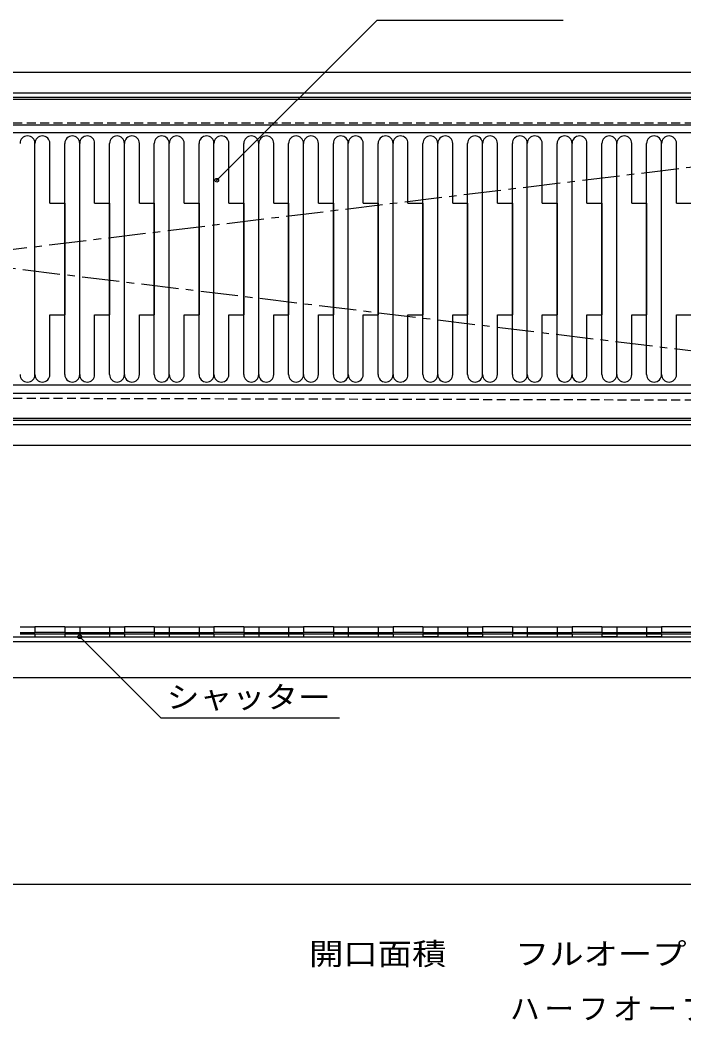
# Model space of a CAD drawing. Units: millimetres at full size, sheet at 1:2; details may follow other scales. Extents: x -368 to 406, y -241 to 230.
# Drawn here: x 7.7 to 185.7, y -241.2 to 27.4 of the extents above; entities that cross this region are included whole.
import ezdxf
from ezdxf.enums import TextEntityAlignment as Align

# ---------------------------------------------------------------- set-up
doc = ezdxf.new("R2010")
doc.units = ezdxf.units.MM
doc.header["$LTSCALE"] = 2
doc.header["$PDMODE"] = 32
doc.header["$PDSIZE"] = 1
doc.linetypes.add('CHAIN1', pattern=[8, 5, -1, 1, -1])
doc.linetypes.add('DASHED1', pattern=[1.8, 1.2, -0.6])
doc.layers.add('0-0', color=7, linetype='Continuous')
doc.styles.add('ＭＳ ゴシック', font='')
doc.styles.get('ＭＳ ゴシック').set_extended_font_data('MS Gothic')

msp = doc.modelspace()

# ---------------------------------------------------------------- linework, layer by layer
at = {"layer": '0-0'}
for p, q in [((283.726, 13.36), (-312.274, 13.36)), ((278.726, 7.86), (-307.274, 7.86)), ((278.726, 6.66), (-307.274, 6.66)), ((278.726, 6.16), (-307.274, 6.16)), ((263.726, -2.84), (-293.274, -2.84)), ((11.726, -67.64), (11.726, -5.64)), ((19.726, -67.64), (19.726, -5.64)), ((23.726, -67.64), (23.726, -5.64)), ((31.726, -67.64), (31.726, -5.64)), ((35.726, -67.64), (35.726, -5.64)), ((43.726, -67.64), (43.726, -5.64)), ((47.726, -67.64), (47.726, -5.64)), ((55.726, -67.64), (55.726, -5.64)), ((59.726, -67.64), (59.726, -5.64)), ((67.726, -67.64), (67.726, -5.64)), ((71.726, -67.64), (71.726, -5.64)), ((79.726, -67.64), (79.726, -5.64)), ((83.726, -67.64), (83.726, -5.64)), ((91.726, -67.64), (91.726, -5.64)), ((95.726, -67.64), (95.726, -5.64)), ((103.726, -67.64), (103.726, -5.64)), ((107.726, -67.64), (107.726, -5.64)), ((115.726, -67.64), (115.726, -5.64)), ((119.726, -67.64), (119.726, -5.64)), ((127.726, -67.64), (127.726, -5.64)), ((131.726, -67.64), (131.726, -5.64)), ((139.726, -67.64), (139.726, -5.64)), ((143.726, -67.64), (143.726, -5.64)), ((151.726, -67.64), (151.726, -5.64)), ((155.726, -67.64), (155.726, -5.64)), ((163.726, -67.64), (163.726, -5.64)), ((167.726, -67.64), (167.726, -5.64)), ((175.726, -67.64), (175.726, -5.64)), ((179.726, -67.64), (179.726, -5.64)), ((263.726, -70.44), (-293.274, -70.44)), ((263.726, -70.44), (-293.274, -70.44)), ((278.726, -79.44), (-307.274, -79.44)), ((278.726, -79.44), (-307.274, -79.44)), ((278.726, -79.94), (-307.274, -79.94)), ((278.726, -81.14), (-307.274, -81.14)), ((283.726, -86.64), (-312.274, -86.64)), ((11.726, -135.216), (11.726, -136.816)), ((19.726, -135.216), (11.726, -135.216)), ((19.726, -136.816), (11.726, -136.816)), ((19.726, -135.216), (19.726, -136.816)), ((23.726, -135.216), (23.726, -136.816)), ((23.726, -135.216), (31.726, -135.216)), ((23.726, -136.816), (31.726, -136.816)), ((31.726, -135.216), (31.726, -136.816)), ((35.726, -135.216), (35.726, -136.816)), ((43.726, -135.216), (35.726, -135.216)), ((43.726, -136.816), (35.726, -136.816)), ((43.726, -135.216), (43.726, -136.816)), ((47.726, -135.216), (47.726, -136.816)), ((47.726, -135.216), (55.726, -135.216)), ((47.726, -136.816), (55.726, -136.816)), ((55.726, -135.216), (55.726, -136.816)), ((59.726, -135.216), (59.726, -136.816)), ((67.726, -135.216), (59.726, -135.216)), ((67.726, -136.816), (59.726, -136.816)), ((67.726, -135.216), (67.726, -136.816)), ((71.726, -135.216), (71.726, -136.816)), ((71.726, -135.216), (79.726, -135.216)), ((71.726, -136.816), (79.726, -136.816)), ((79.726, -135.216), (79.726, -136.816)), ((83.726, -135.216), (83.726, -136.816)), ((91.726, -135.216), (83.726, -135.216)), ((91.726, -136.816), (83.726, -136.816)), ((91.726, -135.216), (91.726, -136.816)), ((95.726, -135.216), (95.726, -136.816)), ((95.726, -135.216), (103.726, -135.216)), ((95.726, -136.816), (103.726, -136.816)), ((103.726, -135.216), (103.726, -136.816)), ((107.726, -135.216), (107.726, -136.816)), ((115.726, -135.216), (107.726, -135.216)), ((115.726, -136.816), (107.726, -136.816)), ((115.726, -135.216), (115.726, -136.816)), ((119.726, -135.216), (119.726, -136.816)), ((119.726, -135.216), (127.726, -135.216)), ((119.726, -136.816), (127.726, -136.816)), ((127.726, -135.216), (127.726, -136.816)), ((131.726, -135.216), (131.726, -136.816)), ((139.726, -135.216), (131.726, -135.216)), ((139.726, -136.816), (131.726, -136.816)), ((139.726, -135.216), (139.726, -136.816)), ((143.726, -135.216), (143.726, -136.816)), ((143.726, -135.216), (151.726, -135.216)), ((143.726, -136.816), (151.726, -136.816)), ((151.726, -135.216), (151.726, -136.816)), ((155.726, -135.216), (155.726, -136.816)), ((163.726, -135.216), (155.726, -135.216)), ((163.726, -136.816), (155.726, -136.816)), ((163.726, -135.216), (163.726, -136.816)), ((167.726, -135.216), (167.726, -136.816)), ((167.726, -135.216), (175.726, -135.216)), ((167.726, -136.816), (175.726, -136.816)), ((175.726, -135.216), (175.726, -136.816)), ((179.726, -135.216), (179.726, -136.816)), ((187.726, -135.216), (179.726, -135.216)), ((187.726, -136.816), (179.726, -136.816)), ((7.726, -137.116), (11.726, -137.116)), ((7.726, -137.916), (11.726, -137.916)), ((11.726, -137.116), (11.726, -137.916)), ((19.726, -137.116), (19.726, -137.916)), ((19.726, -137.116), (23.726, -137.116)), ((19.726, -137.916), (23.726, -137.916)), ((23.726, -137.116), (23.726, -137.916)), ((31.726, -137.116), (31.726, -137.916)), ((31.726, -137.116), (35.726, -137.116)), ((31.726, -137.916), (35.726, -137.916)), ((35.726, -137.116), (35.726, -137.916)), ((43.726, -137.116), (43.726, -137.916)), ((43.726, -137.116), (47.726, -137.116)), ((43.726, -137.916), (47.726, -137.916)), ((47.726, -137.116), (47.726, -137.916)), ((55.726, -137.116), (55.726, -137.916)), ((55.726, -137.116), (59.726, -137.116)), ((55.726, -137.916), (59.726, -137.916)), ((59.726, -137.116), (59.726, -137.916)), ((67.726, -137.116), (67.726, -137.916)), ((67.726, -137.116), (71.726, -137.116)), ((67.726, -137.916), (71.726, -137.916)), ((71.726, -137.116), (71.726, -137.916)), ((79.726, -137.116), (79.726, -137.916)), ((79.726, -137.116), (83.726, -137.116)), ((79.726, -137.916), (83.726, -137.916)), ((83.726, -137.116), (83.726, -137.916)), ((91.726, -137.116), (91.726, -137.916)), ((91.726, -137.116), (95.726, -137.116)), ((91.726, -137.916), (95.726, -137.916)), ((95.726, -137.116), (95.726, -137.916)), ((103.726, -137.116), (103.726, -137.916)), ((103.726, -137.116), (107.726, -137.116)), ((103.726, -137.916), (107.726, -137.916)), ((107.726, -137.116), (107.726, -137.916)), ((115.726, -137.116), (115.726, -137.916)), ((115.726, -137.116), (119.726, -137.116)), ((119.726, -137.916), (115.726, -137.916)), ((119.726, -137.116), (119.726, -137.916)), ((127.726, -137.116), (127.726, -137.916)), ((127.726, -137.116), (131.726, -137.116)), ((131.726, -137.916), (127.726, -137.916)), ((131.726, -137.116), (131.726, -137.916)), ((139.726, -137.116), (139.726, -137.916)), ((143.726, -137.116), (139.726, -137.116)), ((139.726, -137.916), (143.726, -137.916)), ((143.726, -137.116), (143.726, -137.916)), ((151.726, -137.116), (151.726, -137.916)), ((151.726, -137.116), (155.726, -137.116)), ((151.726, -137.916), (155.726, -137.916)), ((155.726, -137.116), (155.726, -137.916)), ((163.726, -137.116), (163.726, -137.916)), ((163.726, -137.116), (167.726, -137.116)), ((167.726, -137.916), (163.726, -137.916)), ((167.726, -137.116), (167.726, -137.916)), ((175.726, -137.116), (175.726, -137.916)), ((175.726, -137.116), (179.726, -137.116)), ((179.726, -137.916), (175.726, -137.916)), ((179.726, -137.116), (179.726, -137.916)), ((-307.274, -148.816), (278.726, -148.816))]:
    msp.add_line(p, q, dxfattribs=at)
at = {"layer": '0-0', "linetype": 'DASHED1'}
for p, q in [((-307.274, -0.14), (278.726, -0.14)), ((-307.274, -73.14), (278.726, -74.64))]:
    msp.add_line(p, q, dxfattribs=at)
at = {"layer": '0-0', "color": 4}
for p, q in [((-305.274, -0.64), (268.726, -0.64)), ((11.726, -67.64), (11.726, -5.64)), ((15.726, -21.64), (15.726, -5.64)), ((23.726, -67.64), (23.726, -5.64)), ((27.726, -21.64), (27.726, -5.64)), ((35.726, -67.64), (35.726, -5.64)), ((39.726, -21.64), (39.726, -5.64)), ((47.726, -67.64), (47.726, -5.64)), ((51.726, -21.64), (51.726, -5.64)), ((59.726, -67.64), (59.726, -5.64)), ((63.726, -21.64), (63.726, -5.64)), ((71.726, -67.64), (71.726, -5.64)), ((75.726, -21.64), (75.726, -5.64)), ((83.726, -67.64), (83.726, -5.64)), ((87.726, -21.64), (87.726, -5.64)), ((95.726, -67.64), (95.726, -5.64)), ((99.726, -21.64), (99.726, -5.64)), ((107.726, -67.64), (107.726, -5.64)), ((111.726, -21.64), (111.726, -5.64)), ((119.726, -67.64), (119.726, -5.64)), ((123.726, -21.64), (123.726, -5.64)), ((131.726, -67.64), (131.726, -5.64)), ((135.726, -21.64), (135.726, -5.64)), ((143.726, -67.64), (143.726, -5.64)), ((147.726, -21.64), (147.726, -5.64)), ((155.726, -67.64), (155.726, -5.64)), ((159.726, -21.64), (159.726, -5.64)), ((167.726, -67.64), (167.726, -5.64)), ((171.726, -21.64), (171.726, -5.64)), ((179.726, -67.64), (179.726, -5.64)), ((183.726, -21.64), (183.726, -5.64)), ((15.726, -21.64), (19.726, -21.64)), ((19.726, -21.64), (19.726, -51.64)), ((27.726, -21.64), (31.726, -21.64)), ((31.726, -21.64), (31.726, -51.64)), ((39.726, -21.64), (43.726, -21.64)), ((43.726, -21.64), (43.726, -51.64)), ((51.726, -21.64), (55.726, -21.64)), ((55.726, -21.64), (55.726, -51.64)), ((63.726, -21.64), (67.726, -21.64)), ((67.726, -21.64), (67.726, -51.64)), ((75.726, -21.64), (79.726, -21.64)), ((79.726, -21.64), (79.726, -51.64)), ((87.726, -21.64), (91.726, -21.64)), ((91.726, -21.64), (91.726, -51.64)), ((99.726, -21.64), (103.726, -21.64)), ((103.726, -21.64), (103.726, -51.64)), ((111.726, -21.64), (115.726, -21.64)), ((115.726, -21.64), (115.726, -51.64)), ((123.726, -21.64), (127.726, -21.64)), ((127.726, -21.64), (127.726, -51.64)), ((135.726, -21.64), (139.726, -21.64)), ((139.726, -21.64), (139.726, -51.64)), ((147.726, -21.64), (151.726, -21.64)), ((151.726, -21.64), (151.726, -51.64)), ((159.726, -21.64), (163.726, -21.64)), ((163.726, -21.64), (163.726, -51.64)), ((171.726, -21.64), (175.726, -21.64)), ((175.726, -21.64), (175.726, -51.64)), ((183.726, -21.64), (187.726, -21.64)), ((15.726, -51.64), (19.726, -51.64)), ((15.726, -67.64), (15.726, -51.64)), ((27.726, -51.64), (31.726, -51.64)), ((27.726, -67.64), (27.726, -51.64)), ((39.726, -51.64), (43.726, -51.64)), ((39.726, -67.64), (39.726, -51.64)), ((51.726, -51.64), (55.726, -51.64)), ((51.726, -67.64), (51.726, -51.64)), ((63.726, -51.64), (67.726, -51.64)), ((63.726, -67.64), (63.726, -51.64)), ((75.726, -51.64), (79.726, -51.64)), ((75.726, -67.64), (75.726, -51.64)), ((87.726, -51.64), (91.726, -51.64)), ((87.726, -67.64), (87.726, -51.64)), ((99.726, -51.64), (103.726, -51.64)), ((99.726, -67.64), (99.726, -51.64)), ((111.726, -51.64), (115.726, -51.64)), ((111.726, -67.64), (111.726, -51.64)), ((123.726, -51.64), (127.726, -51.64)), ((123.726, -67.64), (123.726, -51.64)), ((135.726, -51.64), (139.726, -51.64)), ((135.726, -67.64), (135.726, -51.64)), ((147.726, -51.64), (151.726, -51.64)), ((147.726, -67.64), (147.726, -51.64)), ((159.726, -51.64), (163.726, -51.64)), ((159.726, -67.64), (159.726, -51.64)), ((171.726, -51.64), (175.726, -51.64)), ((171.726, -67.64), (171.726, -51.64)), ((183.726, -51.64), (187.726, -51.64)), ((183.726, -67.64), (183.726, -51.64)), ((-305.274, -72.64), (268.726, -72.64)), ((7.726, -135.216), (11.726, -135.216)), ((7.726, -136.816), (11.726, -136.816)), ((19.726, -135.216), (23.726, -135.216)), ((19.726, -136.816), (23.726, -136.816)), ((31.726, -135.216), (35.726, -135.216)), ((31.726, -136.816), (35.726, -136.816)), ((43.726, -135.216), (47.726, -135.216)), ((43.726, -136.816), (47.726, -136.816)), ((55.726, -135.216), (59.726, -135.216)), ((55.726, -136.816), (59.726, -136.816)), ((67.726, -135.216), (71.726, -135.216)), ((67.726, -136.816), (71.726, -136.816)), ((79.726, -135.216), (83.726, -135.216)), ((79.726, -136.816), (83.726, -136.816)), ((91.726, -135.216), (95.726, -135.216)), ((91.726, -136.816), (95.726, -136.816)), ((103.726, -135.216), (107.726, -135.216)), ((103.726, -136.816), (107.726, -136.816)), ((115.726, -135.216), (119.726, -135.216)), ((115.726, -136.816), (119.726, -136.816)), ((127.726, -135.216), (131.726, -135.216)), ((127.726, -136.816), (131.726, -136.816)), ((139.726, -135.216), (143.726, -135.216)), ((139.726, -136.816), (143.726, -136.816)), ((151.726, -135.216), (155.726, -135.216)), ((151.726, -136.816), (155.726, -136.816)), ((163.726, -135.216), (167.726, -135.216)), ((163.726, -136.816), (167.726, -136.816)), ((175.726, -135.216), (179.726, -135.216)), ((175.726, -136.816), (179.726, -136.816)), ((263.726, -138.016), (-293.274, -138.016)), ((-293.274, -139.216), (263.726, -139.216)), ((11.726, -137.116), (19.726, -137.116)), ((11.726, -137.916), (19.726, -137.916)), ((23.726, -137.116), (31.726, -137.116)), ((23.726, -137.916), (31.726, -137.916)), ((45.479, -159.668), (23.726, -137.916)), ((35.726, -137.116), (43.726, -137.116)), ((35.726, -137.916), (43.726, -137.916)), ((47.726, -137.116), (55.726, -137.116)), ((47.726, -137.916), (55.726, -137.916)), ((59.726, -137.116), (67.726, -137.116)), ((59.726, -137.916), (67.726, -137.916)), ((71.726, -137.116), (79.726, -137.116)), ((71.726, -137.916), (79.726, -137.916)), ((83.726, -137.116), (91.726, -137.116)), ((83.726, -137.916), (91.726, -137.916)), ((95.726, -137.116), (103.726, -137.116)), ((95.726, -137.916), (103.726, -137.916)), ((107.726, -137.116), (115.726, -137.116)), ((107.726, -137.916), (115.726, -137.916)), ((119.726, -137.116), (127.726, -137.116)), ((119.726, -137.916), (127.726, -137.916)), ((131.726, -137.116), (139.726, -137.116)), ((131.726, -137.916), (139.726, -137.916)), ((143.726, -137.116), (151.726, -137.116)), ((143.726, -137.916), (151.726, -137.916)), ((155.726, -137.116), (163.726, -137.116)), ((155.726, -137.916), (163.726, -137.916)), ((167.726, -137.116), (175.726, -137.116)), ((167.726, -137.916), (175.726, -137.916)), ((179.726, -137.116), (187.726, -137.116)), ((179.726, -137.916), (187.726, -137.916)), ((45.479, -159.668), (93.381, -159.668)), ((-307.274, -204.297), (278.726, -204.297))]:
    msp.add_line(p, q, dxfattribs=at)
at = {"layer": '0-0', "color": 4, "linetype": 'CHAIN1'}
for p, q in [((-293.274, -2.84), (263.726, -70.44)), ((263.726, -2.84), (-293.274, -70.44))]:
    msp.add_line(p, q, dxfattribs=at)
at = {"layer": '0-0', "color": 4}
msp.add_lwpolyline([(60.468, -15.53), (103.43, 27.432), (153.327, 27.432)], dxfattribs=at)
at = {"layer": '0-0'}
for points in [[(278.726, 6.16), (-307.274, 6.16), (-307.274, -79.44)], [(263.726, -70.44), (263.726, -2.84), (-293.274, -2.84)]]:
    msp.add_lwpolyline(points, dxfattribs=at)
for centre, start, end in [((9.726, -5.64), 0, 180), ((21.726, -5.64), 0, 180), ((33.726, -5.64), 0, 180), ((45.726, -5.64), 0, 180), ((57.726, -5.64), 0, 180), ((69.726, -5.64), 0, 180), ((81.726, -5.64), 0, 180), ((93.726, -5.64), 0, 180), ((105.726, -5.64), 0, 180), ((117.726, -5.64), 0, 180), ((129.726, -5.64), 0, 180), ((141.726, -5.64), 0, 180), ((153.726, -5.64), 0, 180), ((165.726, -5.64), 0, 180), ((177.726, -5.64), 0, 180), ((9.726, -67.64), 180, 0), ((21.726, -67.64), 180, 0), ((33.726, -67.64), 180, 0), ((45.726, -67.64), 180, 0), ((57.726, -67.64), 180, 0), ((69.726, -67.64), 180, 0), ((81.726, -67.64), 180, 0), ((93.726, -67.64), 180, 0), ((105.726, -67.64), 180, 0), ((117.726, -67.64), 180, 0), ((129.726, -67.64), 180, 0), ((141.726, -67.64), 180, 0), ((153.726, -67.64), 180, 0), ((165.726, -67.64), 180, 0), ((177.726, -67.64), 180, 0)]:
    msp.add_arc(centre, 2, start, end, dxfattribs=at)
at = {"layer": '0-0', "color": 4}
for centre, start, end in [((13.726, -5.64), 0, 180), ((25.726, -5.64), 0, 180), ((37.726, -5.64), 0, 180), ((49.726, -5.64), 0, 180), ((61.726, -5.64), 0, 180), ((73.726, -5.64), 0, 180), ((85.726, -5.64), 0, 180), ((97.726, -5.64), 0, 180), ((109.726, -5.64), 0, 180), ((121.726, -5.64), 0, 180), ((133.726, -5.64), 0, 180), ((145.726, -5.64), 0, 180), ((157.726, -5.64), 0, 180), ((169.726, -5.64), 0, 180), ((181.726, -5.64), 0, 180), ((13.726, -67.64), 180, 0), ((25.726, -67.64), 180, 0), ((37.726, -67.64), 180, 0), ((49.726, -67.64), 180, 0), ((61.726, -67.64), 180, 0), ((73.726, -67.64), 180, 0), ((85.726, -67.64), 180, 0), ((97.726, -67.64), 180, 0), ((109.726, -67.64), 180, 0), ((121.726, -67.64), 180, 0), ((133.726, -67.64), 180, 0), ((145.726, -67.64), 180, 0), ((157.726, -67.64), 180, 0), ((169.726, -67.64), 180, 0), ((181.726, -67.64), 180, 0)]:
    msp.add_arc(centre, 2, start, end, dxfattribs=at)
at = {"layer": '0-0', "color": 5}
for p in [(60.468, -15.53), (23.726, -137.916)]:
    msp.add_point(p, dxfattribs=at)

# ---------------------------------------------------------------- texts
at = {"layer": '0-0', "style": 'ＭＳ ゴシック'}
for s, width, p in [('シャッター', 1.1, (47.036, -158.8)), ('開口面積\u3000\u3000フルオープン時：0.012㎡', 1.15, (85.221, -227.641))]:
    msp.add_text(s, height=5.865, dxfattribs=dict(at, width=width)).set_placement(p, align=Align.BOTTOM_LEFT)
at = {"layer": '0-0', "insert": (139.087, -241.198), "char_height": 5.865, "attachment_point": 7, "style": 'ＭＳ ゴシック'}
msp.add_mtext('\\T1.15;ハーフオープン時：0.005㎡', dxfattribs=at)

doc.saveas('drawing.dxf')
